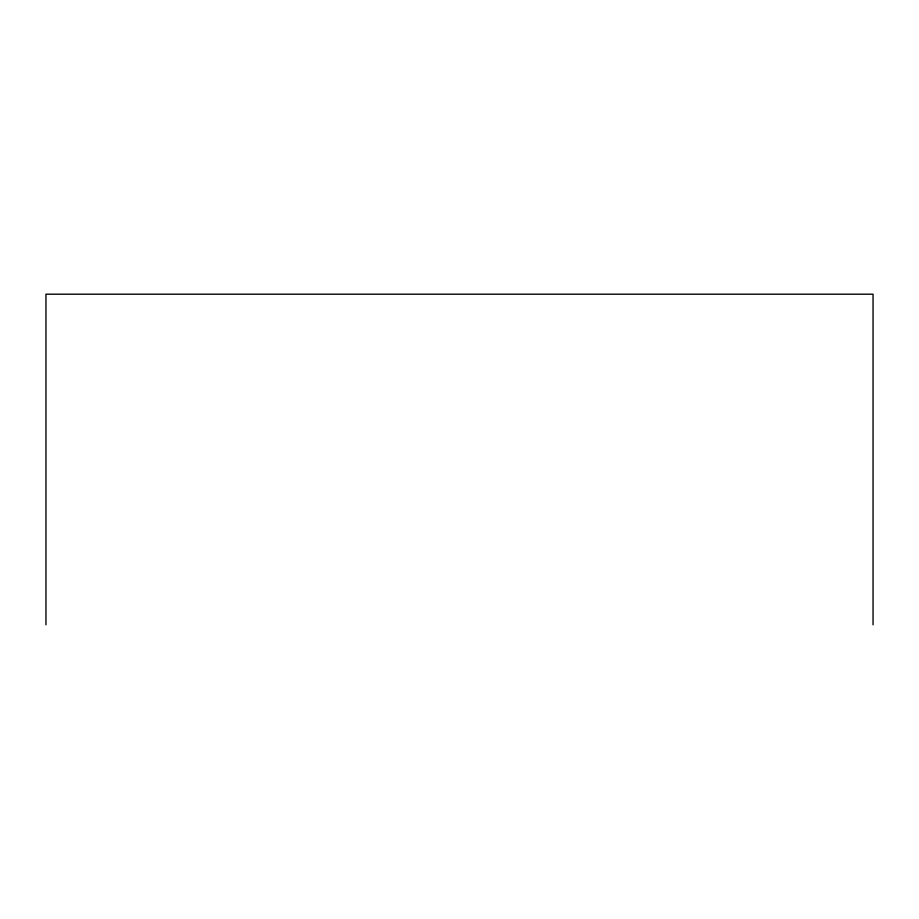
<?xml version="1.0" encoding="UTF-8"?>
<svg xmlns="http://www.w3.org/2000/svg" width="919" height="919" viewBox="0 0 919 919"><rect width="100%" height="100%" fill="white"/><g stroke="black" fill="none" stroke-linecap="round" stroke-linejoin="round"><path stroke-width="1.38" d="M873.05 624.794L873.05 294.206L45.95 294.206L45.95 624.794"/></g></svg>
